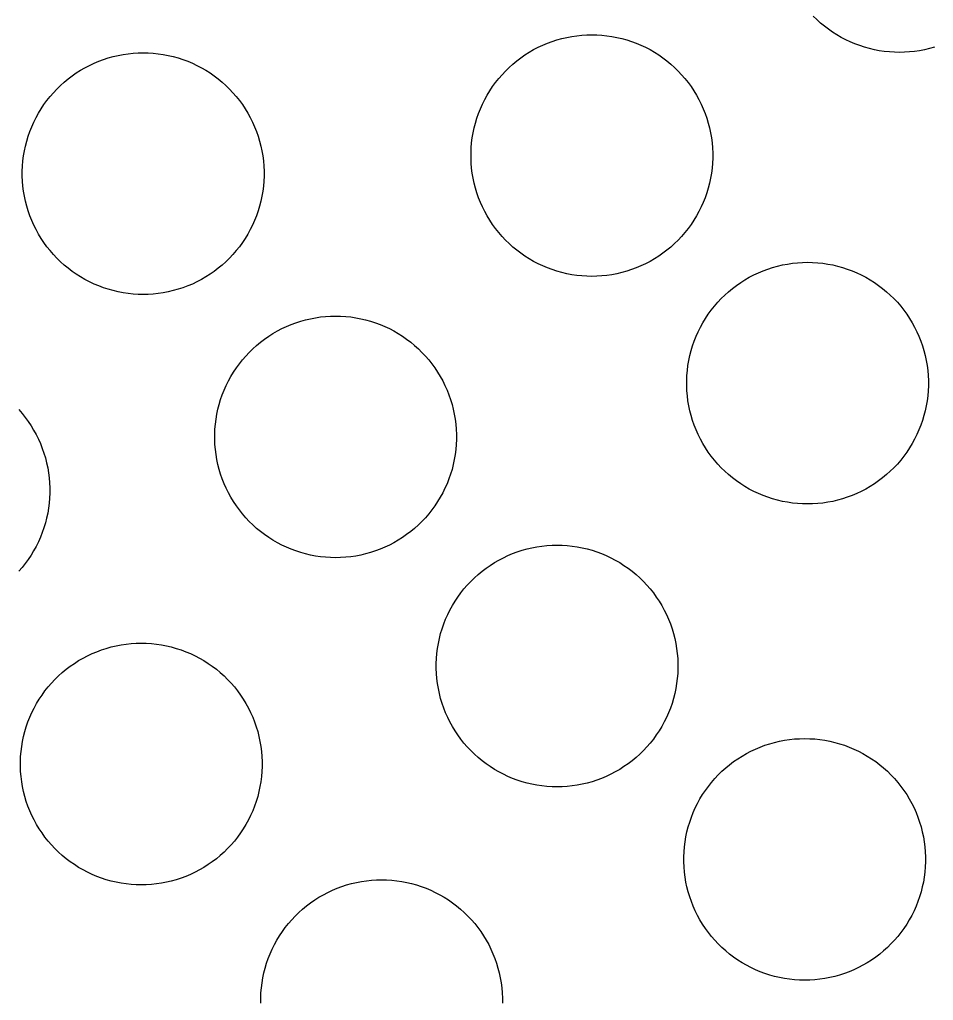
# Model space of a CAD drawing. Header units: metres. Extents: x -102 to 102, y -50 to 50.
# Drawn here: x 27.8 to 39.9, y 7.35 to 20.34 of the extents above; entities that cross this region are included whole.
import ezdxf

# ---------------------------------------------------------------- set-up
doc = ezdxf.new("R2010")
doc.units = ezdxf.units.M

msp = doc.modelspace()

# ---------------------------------------------------------------- linework, layer by layer
for p, q in [((38.3565, 20.3407), (38.3086, 20.3876)), ((38.4063, 20.2958), (38.3565, 20.3407)), ((38.458, 20.2531), (38.4063, 20.2958)), ((35.1788, 20.1282), (35.2454, 20.1352)), ((35.2454, 20.1352), (35.3123, 20.1394)), ((35.3123, 20.1394), (35.3793, 20.1408)), ((35.3793, 20.1408), (35.4463, 20.1394)), ((35.4463, 20.1394), (35.5132, 20.1352)), ((35.5132, 20.1352), (35.5799, 20.1282)), ((38.5113, 20.2126), (38.458, 20.2531)), ((38.5664, 20.1743), (38.5113, 20.2126)), ((38.623, 20.1384), (38.5664, 20.1743)), ((38.681, 20.1049), (38.623, 20.1384)), ((34.6679, 19.974), (34.7285, 20.0025)), ((34.7285, 20.0025), (34.7903, 20.0285)), ((34.7903, 20.0285), (34.8531, 20.0518)), ((34.8531, 20.0518), (34.9169, 20.0726)), ((34.9169, 20.0726), (34.9814, 20.0906)), ((34.9814, 20.0906), (35.0467, 20.1059)), ((35.0467, 20.1059), (35.1125, 20.1184)), ((35.1125, 20.1184), (35.1788, 20.1282)), ((35.5799, 20.1282), (35.6461, 20.1184)), ((35.6461, 20.1184), (35.712, 20.1059)), ((35.712, 20.1059), (35.7772, 20.0906)), ((35.7772, 20.0906), (35.8418, 20.0726)), ((35.8418, 20.0726), (35.9055, 20.0518)), ((35.9055, 20.0518), (35.9683, 20.0285)), ((35.9683, 20.0285), (36.0301, 20.0025)), ((36.0301, 20.0025), (36.0907, 19.974)), ((38.7404, 20.0739), (38.681, 20.1049)), ((38.801, 20.0453), (38.7404, 20.0739)), ((38.8628, 20.0194), (38.801, 20.0453)), ((38.9256, 19.996), (38.8628, 20.0194)), ((29.1072, 19.8665), (29.173, 19.879)), ((29.173, 19.879), (29.2393, 19.8888)), ((29.2393, 19.8888), (29.306, 19.8958)), ((29.306, 19.8958), (29.3729, 19.9)), ((29.3729, 19.9), (29.4399, 19.9014)), ((29.4399, 19.9014), (29.5069, 19.9)), ((29.5069, 19.9), (29.5738, 19.8958)), ((29.5738, 19.8958), (29.6404, 19.8888)), ((29.6404, 19.8888), (29.7067, 19.879)), ((29.7067, 19.879), (29.7725, 19.8665)), ((34.4389, 19.8353), (34.4939, 19.8735)), ((34.4939, 19.8735), (34.5505, 19.9094)), ((34.5505, 19.9094), (34.6085, 19.9429)), ((34.6085, 19.9429), (34.6679, 19.974)), ((36.0907, 19.974), (36.1501, 19.9429)), ((36.1501, 19.9429), (36.2082, 19.9094)), ((36.2082, 19.9094), (36.2648, 19.8735)), ((36.2648, 19.8735), (36.3198, 19.8353)), ((38.9893, 19.9753), (38.9256, 19.996)), ((39.0539, 19.9573), (38.9893, 19.9753)), ((39.1191, 19.942), (39.0539, 19.9573)), ((39.185, 19.9294), (39.1191, 19.942)), ((39.2513, 19.9196), (39.185, 19.9294)), ((39.3179, 19.9126), (39.2513, 19.9196)), ((39.3848, 19.9084), (39.3179, 19.9126)), ((39.4518, 19.907), (39.3848, 19.9084)), ((39.5188, 19.9084), (39.4518, 19.907)), ((39.5857, 19.9126), (39.5188, 19.9084)), ((39.6523, 19.9196), (39.5857, 19.9126)), ((39.7186, 19.9294), (39.6523, 19.9196)), ((39.7845, 19.942), (39.7186, 19.9294)), ((39.8497, 19.9573), (39.7845, 19.942)), ((39.9142, 19.9753), (39.8497, 19.9573)), ((28.7285, 19.7346), (28.7891, 19.7631)), ((28.7891, 19.7631), (28.8509, 19.7891)), ((28.8509, 19.7891), (28.9137, 19.8124)), ((28.9137, 19.8124), (28.9774, 19.8332)), ((28.9774, 19.8332), (29.042, 19.8512)), ((29.042, 19.8512), (29.1072, 19.8665)), ((29.7725, 19.8665), (29.8378, 19.8512)), ((29.8378, 19.8512), (29.9023, 19.8332)), ((29.9023, 19.8332), (29.9661, 19.8124)), ((29.9661, 19.8124), (30.0289, 19.7891)), ((30.0289, 19.7891), (30.0907, 19.7631)), ((30.0907, 19.7631), (30.1513, 19.7346)), ((34.2841, 19.7072), (34.3338, 19.752)), ((34.3338, 19.752), (34.3855, 19.7948)), ((34.3855, 19.7948), (34.4389, 19.8353)), ((36.3198, 19.8353), (36.3732, 19.7948)), ((36.3732, 19.7948), (36.4248, 19.752)), ((36.4248, 19.752), (36.4746, 19.7072)), ((28.4994, 19.5959), (28.5545, 19.6341)), ((28.5545, 19.6341), (28.611, 19.67)), ((28.611, 19.67), (28.6691, 19.7035)), ((28.6691, 19.7035), (28.7285, 19.7346)), ((30.1513, 19.7346), (30.2107, 19.7035)), ((30.2107, 19.7035), (30.2687, 19.67)), ((30.2687, 19.67), (30.3253, 19.6341)), ((30.3253, 19.6341), (30.3803, 19.5959)), ((34.1465, 19.5607), (34.1903, 19.6115)), ((34.1903, 19.6115), (34.2362, 19.6603)), ((34.2362, 19.6603), (34.2841, 19.7072)), ((36.4746, 19.7072), (36.5225, 19.6603)), ((36.5225, 19.6603), (36.5684, 19.6115)), ((36.5684, 19.6115), (36.6122, 19.5607)), ((28.3446, 19.4678), (28.3944, 19.5126)), ((28.3944, 19.5126), (28.446, 19.5554)), ((28.446, 19.5554), (28.4994, 19.5959)), ((30.3803, 19.5959), (30.4337, 19.5554)), ((30.4337, 19.5554), (30.4854, 19.5126)), ((30.4854, 19.5126), (30.5352, 19.4678)), ((34.0655, 19.454), (34.1049, 19.5082)), ((34.1049, 19.5082), (34.1465, 19.5607)), ((36.6122, 19.5607), (36.6538, 19.5082)), ((36.6538, 19.5082), (36.6932, 19.454)), ((28.2071, 19.3213), (28.2509, 19.3721)), ((28.2509, 19.3721), (28.2967, 19.4209)), ((28.2967, 19.4209), (28.3446, 19.4678)), ((30.5352, 19.4678), (30.583, 19.4209)), ((30.583, 19.4209), (30.6289, 19.3721)), ((30.6289, 19.3721), (30.6727, 19.3213)), ((33.9937, 19.3408), (34.0284, 19.3982)), ((34.0284, 19.3982), (34.0655, 19.454)), ((36.6932, 19.454), (36.7303, 19.3982)), ((36.7303, 19.3982), (36.765, 19.3408)), ((28.126, 19.2146), (28.1654, 19.2688)), ((28.1654, 19.2688), (28.2071, 19.3213)), ((30.6727, 19.3213), (30.7143, 19.2688)), ((30.7143, 19.2688), (30.7537, 19.2146)), ((33.9043, 19.1609), (33.9316, 19.2221)), ((33.9316, 19.2221), (33.9614, 19.2821)), ((33.9614, 19.2821), (33.9937, 19.3408)), ((36.765, 19.3408), (36.7973, 19.2821)), ((36.7973, 19.2821), (36.8271, 19.2221)), ((36.8271, 19.2221), (36.8543, 19.1609)), ((28.022, 19.0427), (28.0542, 19.1014)), ((28.0542, 19.1014), (28.089, 19.1588)), ((28.089, 19.1588), (28.126, 19.2146)), ((30.7537, 19.2146), (30.7908, 19.1588)), ((30.7908, 19.1588), (30.8255, 19.1014)), ((30.8255, 19.1014), (30.8578, 19.0427)), ((33.8576, 19.0353), (33.8797, 19.0986)), ((33.8797, 19.0986), (33.9043, 19.1609)), ((36.8543, 19.1609), (36.879, 19.0986)), ((36.879, 19.0986), (36.901, 19.0353)), ((27.9649, 18.9215), (27.9922, 18.9827)), ((27.9922, 18.9827), (28.022, 19.0427)), ((30.8578, 19.0427), (30.8876, 18.9827)), ((30.8876, 18.9827), (30.9149, 18.9215)), ((33.8216, 18.9062), (33.8383, 18.9711)), ((33.8383, 18.9711), (33.8576, 19.0353)), ((36.901, 19.0353), (36.9204, 18.9711)), ((36.9204, 18.9711), (36.9371, 18.9062)), ((27.9182, 18.7959), (27.9402, 18.8592)), ((27.9402, 18.8592), (27.9649, 18.9215)), ((30.9149, 18.9215), (30.9395, 18.8592)), ((30.9395, 18.8592), (30.9616, 18.7959)), ((33.7965, 18.7746), (33.8077, 18.8407)), ((33.8077, 18.8407), (33.8216, 18.9062)), ((36.9371, 18.9062), (36.951, 18.8407)), ((36.951, 18.8407), (36.9622, 18.7746)), ((27.8822, 18.6668), (27.8988, 18.7317)), ((27.8988, 18.7317), (27.9182, 18.7959)), ((30.9616, 18.7959), (30.9809, 18.7317)), ((30.9809, 18.7317), (30.9976, 18.6668)), ((33.7825, 18.6413), (33.7881, 18.7081)), ((33.7881, 18.7081), (33.7965, 18.7746)), ((36.9622, 18.7746), (36.9706, 18.7081)), ((36.9706, 18.7081), (36.9762, 18.6413)), ((27.857, 18.5352), (27.8682, 18.6013)), ((27.8682, 18.6013), (27.8822, 18.6668)), ((30.9976, 18.6668), (31.0115, 18.6013)), ((31.0115, 18.6013), (31.0227, 18.5352)), ((33.7797, 18.5743), (33.7825, 18.6413)), ((33.7797, 18.5073), (33.7797, 18.5743)), ((36.9762, 18.6413), (36.979, 18.5743)), ((36.979, 18.5743), (36.979, 18.5073)), ((27.843, 18.4019), (27.8486, 18.4687)), ((27.8486, 18.4687), (27.857, 18.5352)), ((31.0227, 18.5352), (31.0311, 18.4687)), ((31.0311, 18.4687), (31.0367, 18.4019)), ((33.7825, 18.4404), (33.7797, 18.5073)), ((36.979, 18.5073), (36.9762, 18.4404)), ((27.8402, 18.3349), (27.843, 18.4019)), ((27.8402, 18.2679), (27.8402, 18.3349)), ((31.0367, 18.4019), (31.0395, 18.3349)), ((31.0395, 18.3349), (31.0395, 18.2679)), ((33.7881, 18.3736), (33.7825, 18.4404)), ((33.7965, 18.3071), (33.7881, 18.3736)), ((36.9706, 18.3736), (36.9622, 18.3071)), ((36.9762, 18.4404), (36.9706, 18.3736)), ((27.843, 18.201), (27.8402, 18.2679)), ((27.8486, 18.1342), (27.843, 18.201)), ((31.0367, 18.201), (31.0311, 18.1342)), ((31.0395, 18.2679), (31.0367, 18.201)), ((33.8077, 18.241), (33.7965, 18.3071)), ((33.8216, 18.1755), (33.8077, 18.241)), ((36.951, 18.241), (36.9371, 18.1755)), ((36.9622, 18.3071), (36.951, 18.241)), ((27.857, 18.0677), (27.8486, 18.1342)), ((27.8682, 18.0016), (27.857, 18.0677)), ((31.0227, 18.0677), (31.0115, 18.0016)), ((31.0311, 18.1342), (31.0227, 18.0677)), ((33.8383, 18.1106), (33.8216, 18.1755)), ((33.8576, 18.0464), (33.8383, 18.1106)), ((36.9204, 18.1106), (36.901, 18.0464)), ((36.9371, 18.1755), (36.9204, 18.1106)), ((27.8822, 17.9361), (27.8682, 18.0016)), ((27.8988, 17.8712), (27.8822, 17.9361)), ((30.9976, 17.9361), (30.9809, 17.8712)), ((31.0115, 18.0016), (30.9976, 17.9361)), ((33.8797, 17.9831), (33.8576, 18.0464)), ((33.9043, 17.9208), (33.8797, 17.9831)), ((36.879, 17.9831), (36.8543, 17.9208)), ((36.901, 18.0464), (36.879, 17.9831)), ((27.9182, 17.807), (27.8988, 17.8712)), ((27.9402, 17.7437), (27.9182, 17.807)), ((30.9616, 17.807), (30.9395, 17.7437)), ((30.9809, 17.8712), (30.9616, 17.807)), ((33.9316, 17.8596), (33.9043, 17.9208)), ((33.9614, 17.7996), (33.9316, 17.8596)), ((33.9937, 17.7408), (33.9614, 17.7996)), ((36.7973, 17.7996), (36.765, 17.7408)), ((36.8271, 17.8596), (36.7973, 17.7996)), ((36.8543, 17.9208), (36.8271, 17.8596)), ((27.9649, 17.6814), (27.9402, 17.7437)), ((27.9922, 17.6202), (27.9649, 17.6814)), ((30.9149, 17.6814), (30.8876, 17.6202)), ((30.9395, 17.7437), (30.9149, 17.6814)), ((34.0284, 17.6835), (33.9937, 17.7408)), ((34.0655, 17.6277), (34.0284, 17.6835)), ((36.7303, 17.6835), (36.6932, 17.6277)), ((36.765, 17.7408), (36.7303, 17.6835)), ((28.022, 17.5602), (27.9922, 17.6202)), ((28.0542, 17.5014), (28.022, 17.5602)), ((30.8578, 17.5602), (30.8255, 17.5014)), ((30.8876, 17.6202), (30.8578, 17.5602)), ((34.1049, 17.5735), (34.0655, 17.6277)), ((34.1465, 17.521), (34.1049, 17.5735)), ((36.6538, 17.5735), (36.6122, 17.521)), ((36.6932, 17.6277), (36.6538, 17.5735)), ((28.089, 17.4441), (28.0542, 17.5014)), ((28.126, 17.3883), (28.089, 17.4441)), ((30.7908, 17.4441), (30.7537, 17.3883)), ((30.8255, 17.5014), (30.7908, 17.4441)), ((34.1903, 17.4702), (34.1465, 17.521)), ((34.2362, 17.4214), (34.1903, 17.4702)), ((34.2841, 17.3745), (34.2362, 17.4214)), ((36.5225, 17.4214), (36.4746, 17.3745)), ((36.5684, 17.4702), (36.5225, 17.4214)), ((36.6122, 17.521), (36.5684, 17.4702)), ((28.1654, 17.3341), (28.126, 17.3883)), ((28.2071, 17.2816), (28.1654, 17.3341)), ((28.2509, 17.2308), (28.2071, 17.2816)), ((30.6727, 17.2816), (30.6289, 17.2308)), ((30.7143, 17.3341), (30.6727, 17.2816)), ((30.7537, 17.3883), (30.7143, 17.3341)), ((34.3338, 17.3297), (34.2841, 17.3745)), ((34.3855, 17.2869), (34.3338, 17.3297)), ((34.4389, 17.2464), (34.3855, 17.2869)), ((36.3732, 17.2869), (36.3198, 17.2464)), ((36.4248, 17.3297), (36.3732, 17.2869)), ((36.4746, 17.3745), (36.4248, 17.3297)), ((28.2967, 17.182), (28.2509, 17.2308)), ((28.3446, 17.1351), (28.2967, 17.182)), ((30.583, 17.182), (30.5352, 17.1351)), ((30.6289, 17.2308), (30.583, 17.182)), ((34.4939, 17.2082), (34.4389, 17.2464)), ((34.5505, 17.1723), (34.4939, 17.2082)), ((34.6085, 17.1387), (34.5505, 17.1723)), ((36.2082, 17.1723), (36.1501, 17.1387)), ((36.2648, 17.2082), (36.2082, 17.1723)), ((36.3198, 17.2464), (36.2648, 17.2082)), ((28.3944, 17.0903), (28.3446, 17.1351)), ((28.446, 17.0475), (28.3944, 17.0903)), ((28.4994, 17.007), (28.446, 17.0475)), ((30.4337, 17.0475), (30.3803, 17.007)), ((30.4854, 17.0903), (30.4337, 17.0475)), ((30.5352, 17.1351), (30.4854, 17.0903)), ((34.6679, 17.1077), (34.6085, 17.1387)), ((34.7285, 17.0792), (34.6679, 17.1077)), ((34.7903, 17.0532), (34.7285, 17.0792)), ((34.8531, 17.0298), (34.7903, 17.0532)), ((34.9169, 17.0091), (34.8531, 17.0298)), ((35.9055, 17.0298), (35.8418, 17.0091)), ((35.9683, 17.0532), (35.9055, 17.0298)), ((36.0301, 17.0792), (35.9683, 17.0532)), ((36.0907, 17.1077), (36.0301, 17.0792)), ((36.1501, 17.1387), (36.0907, 17.1077)), ((37.5842, 16.9886), (37.646, 17.0146)), ((37.646, 17.0146), (37.7088, 17.038)), ((37.7088, 17.038), (37.7726, 17.0587)), ((37.7726, 17.0587), (37.8371, 17.0767)), ((37.8371, 17.0767), (37.9023, 17.092)), ((37.9023, 17.092), (37.9682, 17.1046)), ((37.9682, 17.1046), (38.0345, 17.1143)), ((38.0345, 17.1143), (38.1011, 17.1214)), ((38.1011, 17.1214), (38.168, 17.1256)), ((38.168, 17.1256), (38.235, 17.127)), ((38.235, 17.127), (38.302, 17.1256)), ((38.302, 17.1256), (38.3689, 17.1214)), ((38.3689, 17.1214), (38.4355, 17.1143)), ((38.4355, 17.1143), (38.5018, 17.1046)), ((38.5018, 17.1046), (38.5677, 17.092)), ((38.5677, 17.092), (38.6329, 17.0767)), ((38.6329, 17.0767), (38.6974, 17.0587)), ((38.6974, 17.0587), (38.7612, 17.038)), ((38.7612, 17.038), (38.824, 17.0146)), ((38.824, 17.0146), (38.8858, 16.9886)), ((28.5545, 16.9688), (28.4994, 17.007)), ((28.611, 16.9329), (28.5545, 16.9688)), ((28.6691, 16.8994), (28.611, 16.9329)), ((28.7285, 16.8683), (28.6691, 16.8994)), ((30.2107, 16.8994), (30.1513, 16.8683)), ((30.2687, 16.9329), (30.2107, 16.8994)), ((30.3253, 16.9688), (30.2687, 16.9329)), ((30.3803, 17.007), (30.3253, 16.9688)), ((34.9814, 16.9911), (34.9169, 17.0091)), ((35.0467, 16.9758), (34.9814, 16.9911)), ((35.1125, 16.9632), (35.0467, 16.9758)), ((35.1788, 16.9535), (35.1125, 16.9632)), ((35.2454, 16.9464), (35.1788, 16.9535)), ((35.3123, 16.9422), (35.2454, 16.9464)), ((35.3793, 16.9408), (35.3123, 16.9422)), ((35.4463, 16.9422), (35.3793, 16.9408)), ((35.5132, 16.9464), (35.4463, 16.9422)), ((35.5799, 16.9535), (35.5132, 16.9464)), ((35.6461, 16.9632), (35.5799, 16.9535)), ((35.712, 16.9758), (35.6461, 16.9632)), ((35.7772, 16.9911), (35.712, 16.9758)), ((35.8418, 17.0091), (35.7772, 16.9911)), ((37.3496, 16.8596), (37.4062, 16.8956)), ((37.4062, 16.8956), (37.4642, 16.9291)), ((37.4642, 16.9291), (37.5236, 16.9601)), ((37.5236, 16.9601), (37.5842, 16.9886)), ((38.8858, 16.9886), (38.9464, 16.9601)), ((38.9464, 16.9601), (39.0058, 16.9291)), ((39.0058, 16.9291), (39.0638, 16.8956)), ((39.0638, 16.8956), (39.1204, 16.8596)), ((28.7891, 16.8398), (28.7285, 16.8683)), ((28.8509, 16.8138), (28.7891, 16.8398)), ((28.9137, 16.7904), (28.8509, 16.8138)), ((28.9774, 16.7697), (28.9137, 16.7904)), ((29.042, 16.7517), (28.9774, 16.7697)), ((29.9023, 16.7697), (29.8378, 16.7517)), ((29.9661, 16.7904), (29.9023, 16.7697)), ((30.0289, 16.8138), (29.9661, 16.7904)), ((30.0907, 16.8398), (30.0289, 16.8138)), ((30.1513, 16.8683), (30.0907, 16.8398)), ((37.1895, 16.7382), (37.2412, 16.7809)), ((37.2412, 16.7809), (37.2945, 16.8214)), ((37.2945, 16.8214), (37.3496, 16.8596)), ((39.1204, 16.8596), (39.1755, 16.8214)), ((39.1755, 16.8214), (39.2288, 16.7809)), ((39.2288, 16.7809), (39.2805, 16.7382)), ((29.1072, 16.7364), (29.042, 16.7517)), ((29.173, 16.7238), (29.1072, 16.7364)), ((29.2393, 16.7141), (29.173, 16.7238)), ((29.306, 16.7071), (29.2393, 16.7141)), ((29.3729, 16.7029), (29.306, 16.7071)), ((29.4399, 16.7014), (29.3729, 16.7029)), ((29.5069, 16.7029), (29.4399, 16.7014)), ((29.5738, 16.7071), (29.5069, 16.7029)), ((29.6404, 16.7141), (29.5738, 16.7071)), ((29.7067, 16.7238), (29.6404, 16.7141)), ((29.7725, 16.7364), (29.7067, 16.7238)), ((29.8378, 16.7517), (29.7725, 16.7364)), ((37.046, 16.5976), (37.0918, 16.6464)), ((37.0918, 16.6464), (37.1397, 16.6933)), ((37.1397, 16.6933), (37.1895, 16.7382)), ((39.2805, 16.7382), (39.3303, 16.6933)), ((39.3303, 16.6933), (39.3782, 16.6464)), ((39.3782, 16.6464), (39.424, 16.5976)), ((36.9212, 16.4401), (36.9606, 16.4943)), ((36.9606, 16.4943), (37.0022, 16.5468)), ((37.0022, 16.5468), (37.046, 16.5976)), ((39.424, 16.5976), (39.4678, 16.5468)), ((39.4678, 16.5468), (39.5094, 16.4943)), ((39.5094, 16.4943), (39.5488, 16.4401)), ((31.5249, 16.3473), (31.5894, 16.3653)), ((31.5894, 16.3653), (31.6546, 16.3806)), ((31.6546, 16.3806), (31.7205, 16.3932)), ((31.7205, 16.3932), (31.7868, 16.403)), ((31.7868, 16.403), (31.8534, 16.41)), ((31.8534, 16.41), (31.9203, 16.4142)), ((31.9203, 16.4142), (31.9873, 16.4156)), ((31.9873, 16.4156), (32.0543, 16.4142)), ((32.0543, 16.4142), (32.1212, 16.41)), ((32.1212, 16.41), (32.1878, 16.403)), ((32.1878, 16.403), (32.2541, 16.3932)), ((32.2541, 16.3932), (32.32, 16.3806)), ((32.32, 16.3806), (32.3852, 16.3653)), ((32.3852, 16.3653), (32.4498, 16.3473)), ((36.8494, 16.327), (36.8841, 16.3843)), ((36.8841, 16.3843), (36.9212, 16.4401)), ((39.5488, 16.4401), (39.5859, 16.3843)), ((39.5859, 16.3843), (39.6206, 16.327)), ((31.2165, 16.2177), (31.2759, 16.2487)), ((31.2759, 16.2487), (31.3365, 16.2773)), ((31.3365, 16.2773), (31.3983, 16.3032)), ((31.3983, 16.3032), (31.4611, 16.3266)), ((31.4611, 16.3266), (31.5249, 16.3473)), ((32.4498, 16.3473), (32.5135, 16.3266)), ((32.5135, 16.3266), (32.5763, 16.3032)), ((32.5763, 16.3032), (32.6381, 16.2773)), ((32.6381, 16.2773), (32.6987, 16.2487)), ((32.6987, 16.2487), (32.7581, 16.2177)), ((36.7873, 16.2082), (36.8171, 16.2682)), ((36.8171, 16.2682), (36.8494, 16.327)), ((39.6206, 16.327), (39.6529, 16.2682)), ((39.6529, 16.2682), (39.6827, 16.2082)), ((30.9935, 16.0695), (31.0468, 16.11)), ((31.0468, 16.11), (31.1019, 16.1483)), ((31.1019, 16.1483), (31.1585, 16.1842)), ((31.1585, 16.1842), (31.2165, 16.2177)), ((32.7581, 16.2177), (32.8161, 16.1842)), ((32.8161, 16.1842), (32.8727, 16.1483)), ((32.8727, 16.1483), (32.9278, 16.11)), ((32.9278, 16.11), (32.9811, 16.0695)), ((36.7354, 16.0847), (36.76, 16.147)), ((36.76, 16.147), (36.7873, 16.2082)), ((39.6827, 16.2082), (39.71, 16.147)), ((39.71, 16.147), (39.7346, 16.0847)), ((30.8441, 15.935), (30.892, 15.9819)), ((30.892, 15.9819), (30.9418, 16.0268)), ((30.9418, 16.0268), (30.9935, 16.0695)), ((32.9811, 16.0695), (33.0328, 16.0268)), ((33.0328, 16.0268), (33.0826, 15.9819)), ((33.0826, 15.9819), (33.1305, 15.935)), ((36.6939, 15.9572), (36.7133, 16.0214)), ((36.7133, 16.0214), (36.7354, 16.0847)), ((39.7346, 16.0847), (39.7567, 16.0214)), ((39.7567, 16.0214), (39.7761, 15.9572)), ((30.7545, 15.8355), (30.7983, 15.8862)), ((30.7983, 15.8862), (30.8441, 15.935)), ((33.1305, 15.935), (33.1763, 15.8862)), ((33.1763, 15.8862), (33.2201, 15.8355)), ((36.6633, 15.8268), (36.6773, 15.8923)), ((36.6773, 15.8923), (36.6939, 15.9572)), ((39.7761, 15.9572), (39.7927, 15.8923)), ((39.7927, 15.8923), (39.8067, 15.8268)), ((30.6364, 15.6729), (30.6735, 15.7287)), ((30.6735, 15.7287), (30.7129, 15.7829)), ((30.7129, 15.7829), (30.7545, 15.8355)), ((33.2201, 15.8355), (33.2617, 15.7829)), ((33.2617, 15.7829), (33.3011, 15.7287)), ((33.3011, 15.7287), (33.3382, 15.6729)), ((36.6438, 15.6942), (36.6522, 15.7607)), ((36.6522, 15.7607), (36.6633, 15.8268)), ((39.8067, 15.8268), (39.8178, 15.7607)), ((39.8178, 15.7607), (39.8262, 15.6942)), ((30.5694, 15.5569), (30.6017, 15.6156)), ((30.6017, 15.6156), (30.6364, 15.6729)), ((33.3382, 15.6729), (33.373, 15.6156)), ((33.373, 15.6156), (33.4052, 15.5569)), ((36.6353, 15.5605), (36.6382, 15.6274)), ((36.6382, 15.6274), (36.6438, 15.6942)), ((39.8262, 15.6942), (39.8318, 15.6274)), ((39.8318, 15.6274), (39.8347, 15.5605)), ((30.5123, 15.4356), (30.5396, 15.4968)), ((30.5396, 15.4968), (30.5694, 15.5569)), ((33.4052, 15.5569), (33.435, 15.4968)), ((33.435, 15.4968), (33.4623, 15.4356)), ((36.6353, 15.4935), (36.6353, 15.5605)), ((36.6382, 15.4265), (36.6353, 15.4935)), ((39.8347, 15.4935), (39.8318, 15.4265)), ((39.8347, 15.5605), (39.8347, 15.4935)), ((30.4656, 15.31), (30.4877, 15.3733)), ((30.4877, 15.3733), (30.5123, 15.4356)), ((33.4623, 15.4356), (33.487, 15.3733)), ((33.487, 15.3733), (33.509, 15.31)), ((36.6438, 15.3597), (36.6382, 15.4265)), ((36.6522, 15.2932), (36.6438, 15.3597)), ((39.8262, 15.3597), (39.8178, 15.2932)), ((39.8318, 15.4265), (39.8262, 15.3597)), ((30.4296, 15.181), (30.4462, 15.2459)), ((30.4462, 15.2459), (30.4656, 15.31)), ((33.509, 15.31), (33.5284, 15.2459)), ((33.5284, 15.2459), (33.545, 15.181)), ((36.6633, 15.2272), (36.6522, 15.2932)), ((36.6773, 15.1616), (36.6633, 15.2272)), ((39.8067, 15.2272), (39.7927, 15.1616)), ((39.8178, 15.2932), (39.8067, 15.2272)), ((27.7936, 15.1765), (27.8374, 15.1258)), ((27.8374, 15.1258), (27.8791, 15.0732)), ((27.8791, 15.0732), (27.9184, 15.019)), ((30.4045, 15.0493), (30.4156, 15.1154)), ((30.4156, 15.1154), (30.4296, 15.181)), ((33.545, 15.181), (33.559, 15.1154)), ((33.559, 15.1154), (33.5701, 15.0493)), ((36.6939, 15.0967), (36.6773, 15.1616)), ((36.7133, 15.0325), (36.6939, 15.0967)), ((39.7761, 15.0967), (39.7567, 15.0325)), ((39.7927, 15.1616), (39.7761, 15.0967)), ((27.9184, 15.019), (27.9555, 14.9632)), ((27.9555, 14.9632), (27.9902, 14.9059)), ((30.3905, 14.916), (30.3961, 14.9828)), ((30.3961, 14.9828), (30.4045, 15.0493)), ((33.5701, 15.0493), (33.5785, 14.9828)), ((33.5785, 14.9828), (33.5842, 14.916)), ((36.7354, 14.9693), (36.7133, 15.0325)), ((36.76, 14.907), (36.7354, 14.9693)), ((39.7346, 14.9693), (39.71, 14.907)), ((39.7567, 15.0325), (39.7346, 14.9693)), ((27.9902, 14.9059), (28.0225, 14.8472)), ((28.0225, 14.8472), (28.0523, 14.7871)), ((30.3877, 14.8491), (30.3905, 14.916)), ((30.3877, 14.7821), (30.3877, 14.8491)), ((33.5842, 14.916), (33.587, 14.8491)), ((33.587, 14.8491), (33.587, 14.7821)), ((36.7873, 14.8457), (36.76, 14.907)), ((36.8171, 14.7857), (36.7873, 14.8457)), ((39.6827, 14.8457), (39.6529, 14.7857)), ((39.71, 14.907), (39.6827, 14.8457)), ((28.0523, 14.7871), (28.0796, 14.7259)), ((28.0796, 14.7259), (28.1043, 14.6636)), ((30.3905, 14.7151), (30.3877, 14.7821)), ((30.3961, 14.6483), (30.3905, 14.7151)), ((33.5842, 14.7151), (33.5785, 14.6483)), ((33.587, 14.7821), (33.5842, 14.7151)), ((36.8494, 14.727), (36.8171, 14.7857)), ((36.8841, 14.6696), (36.8494, 14.727)), ((39.6206, 14.727), (39.5859, 14.6696)), ((39.6529, 14.7857), (39.6206, 14.727)), ((28.1043, 14.6636), (28.1263, 14.6003)), ((28.1263, 14.6003), (28.1457, 14.5361)), ((30.4045, 14.5818), (30.3961, 14.6483)), ((30.4156, 14.5158), (30.4045, 14.5818)), ((33.5701, 14.5818), (33.559, 14.5158)), ((33.5785, 14.6483), (33.5701, 14.5818)), ((36.9212, 14.6138), (36.8841, 14.6696)), ((36.9606, 14.5596), (36.9212, 14.6138)), ((37.0022, 14.5071), (36.9606, 14.5596)), ((39.5094, 14.5596), (39.4678, 14.5071)), ((39.5488, 14.6138), (39.5094, 14.5596)), ((39.5859, 14.6696), (39.5488, 14.6138)), ((28.1457, 14.5361), (28.1623, 14.4712)), ((28.1623, 14.4712), (28.1763, 14.4057)), ((30.4296, 14.4502), (30.4156, 14.5158)), ((30.4462, 14.3853), (30.4296, 14.4502)), ((33.545, 14.4502), (33.5284, 14.3853)), ((33.559, 14.5158), (33.545, 14.4502)), ((37.046, 14.4564), (37.0022, 14.5071)), ((37.0918, 14.4075), (37.046, 14.4564)), ((39.424, 14.4564), (39.3782, 14.4075)), ((39.4678, 14.5071), (39.424, 14.4564)), ((28.1763, 14.4057), (28.1874, 14.3396)), ((28.1874, 14.3396), (28.1958, 14.2731)), ((30.4656, 14.3212), (30.4462, 14.3853)), ((30.4877, 14.2579), (30.4656, 14.3212)), ((33.509, 14.3212), (33.487, 14.2579)), ((33.5284, 14.3853), (33.509, 14.3212)), ((37.1397, 14.3606), (37.0918, 14.4075)), ((37.1895, 14.3158), (37.1397, 14.3606)), ((37.2412, 14.2731), (37.1895, 14.3158)), ((39.2805, 14.3158), (39.2288, 14.2731)), ((39.3303, 14.3606), (39.2805, 14.3158)), ((39.3782, 14.4075), (39.3303, 14.3606)), ((28.1958, 14.2731), (28.2014, 14.2063)), ((28.2014, 14.2063), (28.2043, 14.1394)), ((30.5123, 14.1956), (30.4877, 14.2579)), ((30.5396, 14.1343), (30.5123, 14.1956)), ((33.4623, 14.1956), (33.435, 14.1343)), ((33.487, 14.2579), (33.4623, 14.1956)), ((37.2945, 14.2325), (37.2412, 14.2731)), ((37.3496, 14.1943), (37.2945, 14.2325)), ((37.4062, 14.1584), (37.3496, 14.1943)), ((37.4642, 14.1249), (37.4062, 14.1584)), ((39.0638, 14.1584), (39.0058, 14.1249)), ((39.1204, 14.1943), (39.0638, 14.1584)), ((39.1755, 14.2325), (39.1204, 14.1943)), ((39.2288, 14.2731), (39.1755, 14.2325)), ((28.2043, 14.0724), (28.2014, 14.0054)), ((28.2043, 14.1394), (28.2043, 14.0724)), ((30.5694, 14.0743), (30.5396, 14.1343)), ((30.6017, 14.0156), (30.5694, 14.0743)), ((33.4052, 14.0743), (33.373, 14.0156)), ((33.435, 14.1343), (33.4052, 14.0743)), ((37.5236, 14.0938), (37.4642, 14.1249)), ((37.5842, 14.0653), (37.5236, 14.0938)), ((37.646, 14.0393), (37.5842, 14.0653)), ((37.7088, 14.016), (37.646, 14.0393)), ((38.824, 14.0393), (38.7612, 14.016)), ((38.8858, 14.0653), (38.824, 14.0393)), ((38.9464, 14.0938), (38.8858, 14.0653)), ((39.0058, 14.1249), (38.9464, 14.0938)), ((28.1958, 13.9386), (28.1874, 13.8721)), ((28.2014, 14.0054), (28.1958, 13.9386)), ((30.6364, 13.9583), (30.6017, 14.0156)), ((30.6735, 13.9025), (30.6364, 13.9583)), ((30.7129, 13.8482), (30.6735, 13.9025)), ((33.3011, 13.9025), (33.2617, 13.8482)), ((33.3382, 13.9583), (33.3011, 13.9025)), ((33.373, 14.0156), (33.3382, 13.9583)), ((37.7726, 13.9953), (37.7088, 14.016)), ((37.8371, 13.9772), (37.7726, 13.9953)), ((37.9023, 13.9619), (37.8371, 13.9772)), ((37.9682, 13.9494), (37.9023, 13.9619)), ((38.0345, 13.9396), (37.9682, 13.9494)), ((38.1011, 13.9326), (38.0345, 13.9396)), ((38.168, 13.9284), (38.1011, 13.9326)), ((38.235, 13.927), (38.168, 13.9284)), ((38.302, 13.9284), (38.235, 13.927)), ((38.3689, 13.9326), (38.302, 13.9284)), ((38.4355, 13.9396), (38.3689, 13.9326)), ((38.5018, 13.9494), (38.4355, 13.9396)), ((38.5677, 13.9619), (38.5018, 13.9494)), ((38.6329, 13.9772), (38.5677, 13.9619)), ((38.6974, 13.9953), (38.6329, 13.9772)), ((38.7612, 14.016), (38.6974, 13.9953)), ((28.1763, 13.8061), (28.1623, 13.7405)), ((28.1874, 13.8721), (28.1763, 13.8061)), ((30.7545, 13.7957), (30.7129, 13.8482)), ((30.7983, 13.745), (30.7545, 13.7957)), ((33.2201, 13.7957), (33.1763, 13.745)), ((33.2617, 13.8482), (33.2201, 13.7957)), ((28.1457, 13.6756), (28.1263, 13.6115)), ((28.1623, 13.7405), (28.1457, 13.6756)), ((30.8441, 13.6961), (30.7983, 13.745)), ((30.892, 13.6492), (30.8441, 13.6961)), ((30.9418, 13.6044), (30.892, 13.6492)), ((33.0826, 13.6492), (33.0328, 13.6044)), ((33.1305, 13.6961), (33.0826, 13.6492)), ((33.1763, 13.745), (33.1305, 13.6961)), ((28.1043, 13.5482), (28.0796, 13.4859)), ((28.1263, 13.6115), (28.1043, 13.5482)), ((30.9935, 13.5617), (30.9418, 13.6044)), ((31.0468, 13.5212), (30.9935, 13.5617)), ((31.1019, 13.4829), (31.0468, 13.5212)), ((32.9278, 13.5212), (32.8727, 13.4829)), ((32.9811, 13.5617), (32.9278, 13.5212)), ((33.0328, 13.6044), (32.9811, 13.5617)), ((28.0523, 13.4246), (28.0225, 13.3646)), ((28.0796, 13.4859), (28.0523, 13.4246)), ((31.1585, 13.447), (31.1019, 13.4829)), ((31.2165, 13.4135), (31.1585, 13.447)), ((31.2759, 13.3824), (31.2165, 13.4135)), ((31.3365, 13.3539), (31.2759, 13.3824)), ((32.6987, 13.3824), (32.6381, 13.3539)), ((32.7581, 13.4135), (32.6987, 13.3824)), ((32.8161, 13.447), (32.7581, 13.4135)), ((32.8727, 13.4829), (32.8161, 13.447)), ((34.7852, 13.376), (34.8521, 13.3802)), ((34.8521, 13.3802), (34.9191, 13.3816)), ((34.9191, 13.3816), (34.9861, 13.3802)), ((34.9861, 13.3802), (35.053, 13.376)), ((27.9555, 13.2486), (27.9184, 13.1927)), ((27.9902, 13.3059), (27.9555, 13.2486)), ((28.0225, 13.3646), (27.9902, 13.3059)), ((31.3983, 13.3279), (31.3365, 13.3539)), ((31.4611, 13.3046), (31.3983, 13.3279)), ((31.5249, 13.2839), (31.4611, 13.3046)), ((31.5894, 13.2659), (31.5249, 13.2839)), ((31.6546, 13.2505), (31.5894, 13.2659)), ((31.7205, 13.238), (31.6546, 13.2505)), ((32.32, 13.2505), (32.2541, 13.238)), ((32.3852, 13.2659), (32.32, 13.2505)), ((32.4498, 13.2839), (32.3852, 13.2659)), ((32.5135, 13.3046), (32.4498, 13.2839)), ((32.5763, 13.3279), (32.5135, 13.3046)), ((32.6381, 13.3539), (32.5763, 13.3279)), ((34.2684, 13.2433), (34.3301, 13.2692)), ((34.3301, 13.2692), (34.3929, 13.2926)), ((34.3929, 13.2926), (34.4567, 13.3133)), ((34.4567, 13.3133), (34.5212, 13.3313)), ((34.5212, 13.3313), (34.5865, 13.3466)), ((34.5865, 13.3466), (34.6523, 13.3592)), ((34.6523, 13.3592), (34.7186, 13.369)), ((34.7186, 13.369), (34.7852, 13.376)), ((35.053, 13.376), (35.1197, 13.369)), ((35.1197, 13.369), (35.186, 13.3592)), ((35.186, 13.3592), (35.2518, 13.3466)), ((35.2518, 13.3466), (35.317, 13.3313)), ((35.317, 13.3313), (35.3816, 13.3133)), ((35.3816, 13.3133), (35.4453, 13.2926)), ((35.4453, 13.2926), (35.5081, 13.2692)), ((35.5081, 13.2692), (35.5699, 13.2433)), ((27.8791, 13.1385), (27.8374, 13.086)), ((27.9184, 13.1927), (27.8791, 13.1385)), ((31.7868, 13.2282), (31.7205, 13.238)), ((31.8534, 13.2212), (31.7868, 13.2282)), ((31.9203, 13.217), (31.8534, 13.2212)), ((31.9873, 13.2156), (31.9203, 13.217)), ((32.0543, 13.217), (31.9873, 13.2156)), ((32.1212, 13.2212), (32.0543, 13.217)), ((32.1878, 13.2282), (32.1212, 13.2212)), ((32.2541, 13.238), (32.1878, 13.2282)), ((34.0337, 13.1143), (34.0903, 13.1502)), ((34.0903, 13.1502), (34.1483, 13.1837)), ((34.1483, 13.1837), (34.2077, 13.2147)), ((34.2077, 13.2147), (34.2684, 13.2433)), ((35.5699, 13.2433), (35.6306, 13.2147)), ((35.6306, 13.2147), (35.6899, 13.1837)), ((35.6899, 13.1837), (35.748, 13.1502)), ((35.748, 13.1502), (35.8046, 13.1143)), ((27.8374, 13.086), (27.7936, 13.0353)), ((33.8239, 12.948), (33.8737, 12.9928)), ((33.8737, 12.9928), (33.9253, 13.0355)), ((33.9253, 13.0355), (33.9787, 13.076)), ((33.9787, 13.076), (34.0337, 13.1143)), ((35.8046, 13.1143), (35.8596, 13.076)), ((35.8596, 13.076), (35.913, 13.0355)), ((35.913, 13.0355), (35.9646, 12.9928)), ((35.9646, 12.9928), (36.0144, 12.948)), ((33.7301, 12.8522), (33.776, 12.9011)), ((33.776, 12.9011), (33.8239, 12.948)), ((36.0144, 12.948), (36.0623, 12.9011)), ((36.0623, 12.9011), (36.1082, 12.8522)), ((33.6053, 12.6947), (33.6447, 12.749)), ((33.6447, 12.749), (33.6863, 12.8015)), ((33.6863, 12.8015), (33.7301, 12.8522)), ((36.1082, 12.8522), (36.152, 12.8015)), ((36.152, 12.8015), (36.1936, 12.749)), ((36.1936, 12.749), (36.233, 12.6947)), ((33.5335, 12.5816), (33.5682, 12.6389)), ((33.5682, 12.6389), (33.6053, 12.6947)), ((36.233, 12.6947), (36.2701, 12.6389)), ((36.2701, 12.6389), (36.3048, 12.5816)), ((33.4714, 12.4628), (33.5012, 12.5229)), ((33.5012, 12.5229), (33.5335, 12.5816)), ((36.3048, 12.5816), (36.3371, 12.5229)), ((36.3371, 12.5229), (36.3669, 12.4628)), ((33.3974, 12.276), (33.4195, 12.3393)), ((33.4195, 12.3393), (33.4442, 12.4016)), ((33.4442, 12.4016), (33.4714, 12.4628)), ((36.3669, 12.4628), (36.3941, 12.4016)), ((36.3941, 12.4016), (36.4188, 12.3393)), ((36.4188, 12.3393), (36.4408, 12.276)), ((33.3614, 12.147), (33.3781, 12.2119)), ((33.3781, 12.2119), (33.3974, 12.276)), ((36.4408, 12.276), (36.4602, 12.2119)), ((36.4602, 12.2119), (36.4769, 12.147)), ((29.2141, 12.0712), (29.2807, 12.0782)), ((29.2807, 12.0782), (29.3476, 12.0824)), ((29.3476, 12.0824), (29.4146, 12.0838)), ((29.4146, 12.0838), (29.4816, 12.0824)), ((29.4816, 12.0824), (29.5485, 12.0782)), ((29.5485, 12.0782), (29.6151, 12.0712)), ((33.3363, 12.0153), (33.3475, 12.0814)), ((33.3475, 12.0814), (33.3614, 12.147)), ((36.4769, 12.147), (36.4908, 12.0814)), ((36.4908, 12.0814), (36.502, 12.0153)), ((28.7638, 11.9454), (28.8256, 11.9714)), ((28.8256, 11.9714), (28.8884, 11.9948)), ((28.8884, 11.9948), (28.9522, 12.0155)), ((28.9522, 12.0155), (29.0167, 12.0335)), ((29.0167, 12.0335), (29.082, 12.0488)), ((29.082, 12.0488), (29.1478, 12.0614)), ((29.1478, 12.0614), (29.2141, 12.0712)), ((29.6151, 12.0712), (29.6814, 12.0614)), ((29.6814, 12.0614), (29.7473, 12.0488)), ((29.7473, 12.0488), (29.8125, 12.0335)), ((29.8125, 12.0335), (29.8771, 12.0155)), ((29.8771, 12.0155), (29.9408, 11.9948)), ((29.9408, 11.9948), (30.0036, 11.9714)), ((30.0036, 11.9714), (30.0654, 11.9454)), ((33.3223, 11.8821), (33.3279, 11.9489)), ((33.3279, 11.9489), (33.3363, 12.0153)), ((36.502, 12.0153), (36.5104, 11.9489)), ((36.5104, 11.9489), (36.516, 11.8821)), ((28.5292, 11.8165), (28.5858, 11.8524)), ((28.5858, 11.8524), (28.6438, 11.8859)), ((28.6438, 11.8859), (28.7032, 11.9169)), ((28.7032, 11.9169), (28.7638, 11.9454)), ((30.0654, 11.9454), (30.126, 11.9169)), ((30.126, 11.9169), (30.1854, 11.8859)), ((30.1854, 11.8859), (30.2435, 11.8524)), ((30.2435, 11.8524), (30.3, 11.8165)), ((33.3195, 11.8151), (33.3223, 11.8821)), ((36.516, 11.8821), (36.5188, 11.8151)), ((28.3193, 11.6501), (28.3691, 11.695)), ((28.3691, 11.695), (28.4208, 11.7377)), ((28.4208, 11.7377), (28.4742, 11.7782)), ((28.4742, 11.7782), (28.5292, 11.8165)), ((30.3, 11.8165), (30.3551, 11.7782)), ((30.3551, 11.7782), (30.4084, 11.7377)), ((30.4084, 11.7377), (30.4601, 11.695)), ((30.4601, 11.695), (30.5099, 11.6501)), ((33.3195, 11.7481), (33.3195, 11.8151)), ((33.3223, 11.6811), (33.3195, 11.7481)), ((36.5188, 11.7481), (36.516, 11.6811)), ((36.5188, 11.8151), (36.5188, 11.7481)), ((28.2256, 11.5544), (28.2715, 11.6032)), ((28.2715, 11.6032), (28.3193, 11.6501)), ((30.5099, 11.6501), (30.5578, 11.6032)), ((30.5578, 11.6032), (30.6036, 11.5544)), ((33.3279, 11.6144), (33.3223, 11.6811)), ((33.3363, 11.5479), (33.3279, 11.6144)), ((36.5104, 11.6144), (36.502, 11.5479)), ((36.516, 11.6811), (36.5104, 11.6144)), ((28.1008, 11.3969), (28.1402, 11.4511)), ((28.1402, 11.4511), (28.1818, 11.5037)), ((28.1818, 11.5037), (28.2256, 11.5544)), ((30.6036, 11.5544), (30.6474, 11.5037)), ((30.6474, 11.5037), (30.6891, 11.4511)), ((30.6891, 11.4511), (30.7285, 11.3969)), ((33.3475, 11.4818), (33.3363, 11.5479)), ((33.3614, 11.4162), (33.3475, 11.4818)), ((36.4908, 11.4818), (36.4769, 11.4162)), ((36.502, 11.5479), (36.4908, 11.4818)), ((28.029, 11.2838), (28.0637, 11.3411)), ((28.0637, 11.3411), (28.1008, 11.3969)), ((30.7285, 11.3969), (30.7655, 11.3411)), ((30.7655, 11.3411), (30.8002, 11.2838)), ((33.3781, 11.3513), (33.3614, 11.4162)), ((33.3974, 11.2872), (33.3781, 11.3513)), ((36.4602, 11.3513), (36.4408, 11.2872)), ((36.4769, 11.4162), (36.4602, 11.3513)), ((27.9669, 11.165), (27.9967, 11.2251)), ((27.9967, 11.2251), (28.029, 11.2838)), ((30.8002, 11.2838), (30.8325, 11.2251)), ((30.8325, 11.2251), (30.8623, 11.165)), ((33.4195, 11.2239), (33.3974, 11.2872)), ((33.4442, 11.1616), (33.4195, 11.2239)), ((36.4188, 11.2239), (36.3941, 11.1616)), ((36.4408, 11.2872), (36.4188, 11.2239)), ((27.8929, 10.9782), (27.915, 11.0415)), ((27.915, 11.0415), (27.9396, 11.1038)), ((27.9396, 11.1038), (27.9669, 11.165)), ((30.8623, 11.165), (30.8896, 11.1038)), ((30.8896, 11.1038), (30.9143, 11.0415)), ((30.9143, 11.0415), (30.9363, 10.9782)), ((33.4714, 11.1004), (33.4442, 11.1616)), ((33.5012, 11.0403), (33.4714, 11.1004)), ((33.5335, 10.9816), (33.5012, 11.0403)), ((36.3371, 11.0403), (36.3048, 10.9816)), ((36.3669, 11.1004), (36.3371, 11.0403)), ((36.3941, 11.1616), (36.3669, 11.1004)), ((27.8569, 10.8492), (27.8736, 10.9141)), ((27.8736, 10.9141), (27.8929, 10.9782)), ((30.9363, 10.9782), (30.9557, 10.9141)), ((30.9557, 10.9141), (30.9723, 10.8492)), ((33.5682, 10.9243), (33.5335, 10.9816)), ((33.6053, 10.8685), (33.5682, 10.9243)), ((36.2701, 10.9243), (36.233, 10.8685)), ((36.3048, 10.9816), (36.2701, 10.9243)), ((27.8318, 10.7175), (27.843, 10.7836)), ((27.843, 10.7836), (27.8569, 10.8492)), ((30.9723, 10.8492), (30.9863, 10.7836)), ((30.9863, 10.7836), (30.9975, 10.7175)), ((33.6447, 10.8142), (33.6053, 10.8685)), ((33.6863, 10.7617), (33.6447, 10.8142)), ((36.1936, 10.8142), (36.152, 10.7617)), ((36.233, 10.8685), (36.1936, 10.8142)), ((37.7986, 10.7705), (37.8638, 10.7858)), ((37.8638, 10.7858), (37.9296, 10.7983)), ((37.9296, 10.7983), (37.9959, 10.8081)), ((37.9959, 10.8081), (38.0626, 10.8151)), ((38.0626, 10.8151), (38.1295, 10.8193)), ((38.1295, 10.8193), (38.1965, 10.8207)), ((38.1965, 10.8207), (38.2635, 10.8193)), ((38.2635, 10.8193), (38.3304, 10.8151)), ((38.3304, 10.8151), (38.397, 10.8081)), ((38.397, 10.8081), (38.4633, 10.7983)), ((38.4633, 10.7983), (38.5291, 10.7858)), ((38.5291, 10.7858), (38.5944, 10.7705)), ((27.8178, 10.5842), (27.8234, 10.651)), ((27.8234, 10.651), (27.8318, 10.7175)), ((30.9975, 10.7175), (31.0058, 10.651)), ((31.0058, 10.651), (31.0115, 10.5842)), ((33.7301, 10.711), (33.6863, 10.7617)), ((33.776, 10.6621), (33.7301, 10.711)), ((33.8239, 10.6152), (33.776, 10.6621)), ((36.0623, 10.6621), (36.0144, 10.6152)), ((36.1082, 10.711), (36.0623, 10.6621)), ((36.152, 10.7617), (36.1082, 10.711)), ((37.4257, 10.6228), (37.485, 10.6539)), ((37.485, 10.6539), (37.5457, 10.6824)), ((37.5457, 10.6824), (37.6075, 10.7084)), ((37.6075, 10.7084), (37.6703, 10.7317)), ((37.6703, 10.7317), (37.734, 10.7524)), ((37.734, 10.7524), (37.7986, 10.7705)), ((38.5944, 10.7705), (38.6589, 10.7524)), ((38.6589, 10.7524), (38.7227, 10.7317)), ((38.7227, 10.7317), (38.7855, 10.7084)), ((38.7855, 10.7084), (38.8472, 10.6824)), ((38.8472, 10.6824), (38.9079, 10.6539)), ((38.9079, 10.6539), (38.9673, 10.6228)), ((27.815, 10.5173), (27.8178, 10.5842)), ((31.0115, 10.5842), (31.0143, 10.5173)), ((33.8737, 10.5704), (33.8239, 10.6152)), ((33.9253, 10.5277), (33.8737, 10.5704)), ((33.9787, 10.4872), (33.9253, 10.5277)), ((35.913, 10.5277), (35.8596, 10.4872)), ((35.9646, 10.5704), (35.913, 10.5277)), ((36.0144, 10.6152), (35.9646, 10.5704)), ((37.256, 10.5152), (37.311, 10.5534)), ((37.311, 10.5534), (37.3676, 10.5893)), ((37.3676, 10.5893), (37.4257, 10.6228)), ((38.9673, 10.6228), (39.0253, 10.5893)), ((39.0253, 10.5893), (39.0819, 10.5534)), ((39.0819, 10.5534), (39.1369, 10.5152)), ((27.815, 10.4503), (27.815, 10.5173)), ((27.8178, 10.3833), (27.815, 10.4503)), ((31.0143, 10.4503), (31.0115, 10.3833)), ((31.0143, 10.5173), (31.0143, 10.4503)), ((34.0337, 10.4489), (33.9787, 10.4872)), ((34.0903, 10.413), (34.0337, 10.4489)), ((34.1483, 10.3795), (34.0903, 10.413)), ((35.748, 10.413), (35.6899, 10.3795)), ((35.8046, 10.4489), (35.748, 10.413)), ((35.8596, 10.4872), (35.8046, 10.4489)), ((37.1012, 10.3871), (37.151, 10.4319)), ((37.151, 10.4319), (37.2026, 10.4746)), ((37.2026, 10.4746), (37.256, 10.5152)), ((39.1369, 10.5152), (39.1903, 10.4746)), ((39.1903, 10.4746), (39.2419, 10.4319)), ((39.2419, 10.4319), (39.2917, 10.3871)), ((27.8234, 10.3165), (27.8178, 10.3833)), ((27.8318, 10.25), (27.8234, 10.3165)), ((31.0058, 10.3165), (30.9975, 10.25)), ((31.0115, 10.3833), (31.0058, 10.3165)), ((34.2077, 10.3485), (34.1483, 10.3795)), ((34.2684, 10.3199), (34.2077, 10.3485)), ((34.3301, 10.294), (34.2684, 10.3199)), ((34.3929, 10.2706), (34.3301, 10.294)), ((34.4567, 10.2499), (34.3929, 10.2706)), ((35.4453, 10.2706), (35.3816, 10.2499)), ((35.5081, 10.294), (35.4453, 10.2706)), ((35.5699, 10.3199), (35.5081, 10.294)), ((35.6306, 10.3485), (35.5699, 10.3199)), ((35.6899, 10.3795), (35.6306, 10.3485)), ((36.9636, 10.2406), (37.0074, 10.2914)), ((37.0074, 10.2914), (37.0533, 10.3402)), ((37.0533, 10.3402), (37.1012, 10.3871)), ((39.2917, 10.3871), (39.3396, 10.3402)), ((39.3396, 10.3402), (39.3855, 10.2914)), ((39.3855, 10.2914), (39.4293, 10.2406)), ((27.843, 10.184), (27.8318, 10.25)), ((27.8569, 10.1184), (27.843, 10.184)), ((30.9863, 10.184), (30.9723, 10.1184)), ((30.9975, 10.25), (30.9863, 10.184)), ((34.5212, 10.2319), (34.4567, 10.2499)), ((34.5865, 10.2166), (34.5212, 10.2319)), ((34.6523, 10.204), (34.5865, 10.2166)), ((34.7186, 10.1942), (34.6523, 10.204)), ((34.7852, 10.1872), (34.7186, 10.1942)), ((34.8521, 10.183), (34.7852, 10.1872)), ((34.9191, 10.1816), (34.8521, 10.183)), ((34.9861, 10.183), (34.9191, 10.1816)), ((35.053, 10.1872), (34.9861, 10.183)), ((35.1197, 10.1942), (35.053, 10.1872)), ((35.186, 10.204), (35.1197, 10.1942)), ((35.2518, 10.2166), (35.186, 10.204)), ((35.317, 10.2319), (35.2518, 10.2166)), ((35.3816, 10.2499), (35.317, 10.2319)), ((36.8455, 10.0781), (36.8826, 10.1339)), ((36.8826, 10.1339), (36.922, 10.1881)), ((36.922, 10.1881), (36.9636, 10.2406)), ((39.4293, 10.2406), (39.4709, 10.1881)), ((39.4709, 10.1881), (39.5103, 10.1339)), ((39.5103, 10.1339), (39.5474, 10.0781)), ((27.8736, 10.0535), (27.8569, 10.1184)), ((27.8929, 9.98935), (27.8736, 10.0535)), ((30.9557, 10.0535), (30.9363, 9.98935)), ((30.9723, 10.1184), (30.9557, 10.0535)), ((36.7785, 9.96201), (36.8108, 10.0207)), ((36.8108, 10.0207), (36.8455, 10.0781)), ((39.5474, 10.0781), (39.5821, 10.0207)), ((39.5821, 10.0207), (39.6144, 9.96201)), ((27.915, 9.92607), (27.8929, 9.98935)), ((27.9396, 9.86375), (27.915, 9.92607)), ((30.9143, 9.92607), (30.8896, 9.86375)), ((30.9363, 9.98935), (30.9143, 9.92607)), ((36.7215, 9.84076), (36.7487, 9.90198)), ((36.7487, 9.90198), (36.7785, 9.96201)), ((39.6144, 9.96201), (39.6442, 9.90198)), ((39.6442, 9.90198), (39.6714, 9.84076)), ((27.9669, 9.80254), (27.9396, 9.86375)), ((27.9967, 9.74251), (27.9669, 9.80254)), ((28.029, 9.68378), (27.9967, 9.74251)), ((30.8325, 9.74251), (30.8002, 9.68378)), ((30.8623, 9.80254), (30.8325, 9.74251)), ((30.8896, 9.86375), (30.8623, 9.80254)), ((36.6748, 9.71516), (36.6968, 9.77846)), ((36.6968, 9.77846), (36.7215, 9.84076)), ((39.6714, 9.84076), (39.6961, 9.77846)), ((39.6961, 9.77846), (39.7182, 9.71516)), ((28.0637, 9.62646), (28.029, 9.68378)), ((28.1008, 9.57065), (28.0637, 9.62646)), ((30.7655, 9.62646), (30.7285, 9.57065)), ((30.8002, 9.68378), (30.7655, 9.62646)), ((36.6387, 9.58611), (36.6554, 9.65102)), ((36.6554, 9.65102), (36.6748, 9.71516)), ((39.7182, 9.71516), (39.7375, 9.65102)), ((39.7375, 9.65102), (39.7542, 9.58611)), ((28.1402, 9.51642), (28.1008, 9.57065)), ((28.1818, 9.46391), (28.1402, 9.51642)), ((30.6891, 9.51642), (30.6474, 9.46391)), ((30.7285, 9.57065), (30.6891, 9.51642)), ((36.6136, 9.45447), (36.6248, 9.52055)), ((36.6248, 9.52055), (36.6387, 9.58611)), ((39.7542, 9.58611), (39.7681, 9.52055)), ((39.7681, 9.52055), (39.7793, 9.45447)), ((28.2256, 9.41318), (28.1818, 9.46391)), ((28.2715, 9.36432), (28.2256, 9.41318)), ((28.3193, 9.31743), (28.2715, 9.36432)), ((30.5578, 9.36432), (30.5099, 9.31743)), ((30.6036, 9.41318), (30.5578, 9.36432)), ((30.6474, 9.46391), (30.6036, 9.41318)), ((36.5996, 9.3212), (36.6052, 9.38799)), ((36.6052, 9.38799), (36.6136, 9.45447)), ((39.7793, 9.45447), (39.7877, 9.38799)), ((39.7877, 9.38799), (39.7933, 9.3212)), ((28.3691, 9.2726), (28.3193, 9.31743)), ((28.4208, 9.22987), (28.3691, 9.2726)), ((28.4742, 9.18936), (28.4208, 9.22987)), ((30.4084, 9.22987), (30.3551, 9.18936)), ((30.4601, 9.2726), (30.4084, 9.22987)), ((30.5099, 9.31743), (30.4601, 9.2726)), ((36.5968, 9.25424), (36.5996, 9.3212)), ((36.5968, 9.18723), (36.5968, 9.25424)), ((39.7933, 9.3212), (39.7961, 9.25424)), ((39.7961, 9.25424), (39.7961, 9.18723)), ((28.5292, 9.15111), (28.4742, 9.18936)), ((28.5858, 9.1152), (28.5292, 9.15111)), ((28.6438, 9.0817), (28.5858, 9.1152)), ((30.2435, 9.1152), (30.1854, 9.0817)), ((30.3, 9.15111), (30.2435, 9.1152)), ((30.3551, 9.18936), (30.3, 9.15111)), ((36.5996, 9.12027), (36.5968, 9.18723)), ((36.6052, 9.0535), (36.5996, 9.12027)), ((39.7933, 9.12027), (39.7877, 9.0535)), ((39.7961, 9.18723), (39.7933, 9.12027)), ((28.7032, 9.05064), (28.6438, 9.0817)), ((28.7638, 9.02211), (28.7032, 9.05064)), ((28.8256, 8.99614), (28.7638, 9.02211)), ((28.8884, 8.97278), (28.8256, 8.99614)), ((28.9522, 8.95207), (28.8884, 8.97278)), ((29.9408, 8.97278), (29.8771, 8.95207)), ((30.0036, 8.99614), (29.9408, 8.97278)), ((30.0654, 9.02211), (30.0036, 8.99614)), ((30.126, 9.05064), (30.0654, 9.02211)), ((30.1854, 9.0817), (30.126, 9.05064)), ((36.6136, 8.987), (36.6052, 9.0535)), ((36.6248, 8.92093), (36.6136, 8.987)), ((39.7793, 8.987), (39.7681, 8.92093)), ((39.7877, 9.0535), (39.7793, 8.987)), ((29.0167, 8.93405), (28.9522, 8.95207)), ((29.082, 8.91875), (29.0167, 8.93405)), ((29.1478, 8.90619), (29.082, 8.91875)), ((29.2141, 8.89641), (29.1478, 8.90619)), ((29.2807, 8.88939), (29.2141, 8.89641)), ((29.3476, 8.88519), (29.2807, 8.88939)), ((29.4146, 8.88379), (29.3476, 8.88519)), ((29.4816, 8.88519), (29.4146, 8.88379)), ((29.5485, 8.88939), (29.4816, 8.88519)), ((29.6151, 8.89641), (29.5485, 8.88939)), ((29.6814, 8.90619), (29.6151, 8.89641)), ((29.7473, 8.91875), (29.6814, 8.90619)), ((29.8125, 8.93405), (29.7473, 8.91875)), ((29.8771, 8.95207), (29.8125, 8.93405)), ((31.9452, 8.8132), (32.007, 8.83917)), ((32.007, 8.83917), (32.0698, 8.86253)), ((32.0698, 8.86253), (32.1335, 8.88324)), ((32.1335, 8.88324), (32.198, 8.90126)), ((32.198, 8.90126), (32.2633, 8.91656)), ((32.2633, 8.91656), (32.3291, 8.92912)), ((32.3291, 8.92912), (32.3954, 8.93892)), ((32.3954, 8.93892), (32.4621, 8.94592)), ((32.4621, 8.94592), (32.5289, 8.95013)), ((32.5289, 8.95013), (32.5959, 8.95154)), ((32.5959, 8.95154), (32.6629, 8.95013)), ((32.6629, 8.95013), (32.7298, 8.94592)), ((32.7298, 8.94592), (32.7965, 8.93892)), ((32.7965, 8.93892), (32.8628, 8.92912)), ((32.8628, 8.92912), (32.9286, 8.91656)), ((32.9286, 8.91656), (32.9939, 8.90126)), ((32.9939, 8.90126), (33.0584, 8.88324)), ((33.0584, 8.88324), (33.1221, 8.86253)), ((33.1221, 8.86253), (33.185, 8.83917)), ((33.185, 8.83917), (33.2467, 8.8132)), ((36.6387, 8.85538), (36.6248, 8.92093)), ((36.6554, 8.79047), (36.6387, 8.85538)), ((39.7542, 8.85538), (39.7375, 8.79047)), ((39.7681, 8.92093), (39.7542, 8.85538)), ((31.7105, 8.6842), (31.7671, 8.72011)), ((31.7671, 8.72011), (31.8251, 8.75362)), ((31.8251, 8.75362), (31.8845, 8.78467)), ((31.8845, 8.78467), (31.9452, 8.8132)), ((33.2467, 8.8132), (33.3074, 8.78467)), ((33.3074, 8.78467), (33.3668, 8.75362)), ((33.3668, 8.75362), (33.4248, 8.72011)), ((33.4248, 8.72011), (33.4814, 8.6842)), ((36.6748, 8.7263), (36.6554, 8.79047)), ((36.6968, 8.66302), (36.6748, 8.7263)), ((39.7182, 8.7263), (39.6961, 8.66302)), ((39.7375, 8.79047), (39.7182, 8.7263)), ((31.5505, 8.56273), (31.6021, 8.60544)), ((31.6021, 8.60544), (31.6555, 8.64597)), ((31.6555, 8.64597), (31.7105, 8.6842)), ((33.4814, 8.6842), (33.5364, 8.64597)), ((33.5364, 8.64597), (33.5898, 8.60544)), ((33.5898, 8.60544), (33.6414, 8.56273)), ((36.7215, 8.60071), (36.6968, 8.66302)), ((36.7487, 8.53949), (36.7215, 8.60071)), ((39.6714, 8.60071), (39.6442, 8.53949)), ((39.6961, 8.66302), (39.6714, 8.60071)), ((31.4069, 8.42213), (31.4528, 8.47099)), ((31.4528, 8.47099), (31.5007, 8.51788)), ((31.5007, 8.51788), (31.5505, 8.56273)), ((33.6414, 8.56273), (33.6912, 8.51788)), ((33.6912, 8.51788), (33.7391, 8.47099)), ((33.7391, 8.47099), (33.785, 8.42213)), ((36.7785, 8.47946), (36.7487, 8.53949)), ((36.8108, 8.42073), (36.7785, 8.47946)), ((39.6144, 8.47946), (39.5821, 8.42073)), ((39.6442, 8.53949), (39.6144, 8.47946)), ((31.2821, 8.26468), (31.3215, 8.31889)), ((31.3215, 8.31889), (31.3631, 8.37141)), ((31.3631, 8.37141), (31.4069, 8.42213)), ((33.785, 8.42213), (33.8288, 8.37141)), ((33.8288, 8.37141), (33.8704, 8.31889)), ((33.8704, 8.31889), (33.9098, 8.26468)), ((36.8455, 8.36342), (36.8108, 8.42073)), ((36.8826, 8.3076), (36.8455, 8.36342)), ((39.5474, 8.36342), (39.5103, 8.3076)), ((39.5821, 8.42073), (39.5474, 8.36342)), ((31.2103, 8.15154), (31.245, 8.20885)), ((31.245, 8.20885), (31.2821, 8.26468)), ((33.9098, 8.26468), (33.9469, 8.20885)), ((33.9469, 8.20885), (33.9816, 8.15154)), ((36.922, 8.25337), (36.8826, 8.3076)), ((36.9636, 8.20087), (36.922, 8.25337)), ((37.0074, 8.15013), (36.9636, 8.20087)), ((39.4293, 8.20087), (39.3855, 8.15013)), ((39.4709, 8.25337), (39.4293, 8.20087)), ((39.5103, 8.3076), (39.4709, 8.25337)), ((31.1482, 8.03278), (31.178, 8.0928)), ((31.178, 8.0928), (31.2103, 8.15154)), ((33.9816, 8.15154), (34.0139, 8.0928)), ((34.0139, 8.0928), (34.0437, 8.03278)), ((37.0533, 8.10127), (37.0074, 8.15013)), ((37.1012, 8.05438), (37.0533, 8.10127)), ((37.151, 8.00955), (37.1012, 8.05438)), ((39.2917, 8.05438), (39.2419, 8.00955)), ((39.3396, 8.10127), (39.2917, 8.05438)), ((39.3855, 8.15013), (39.3396, 8.10127)), ((31.0963, 7.90924), (31.121, 7.97156)), ((31.121, 7.97156), (31.1482, 8.03278)), ((34.0437, 8.03278), (34.0709, 7.97156)), ((34.0709, 7.97156), (34.0956, 7.90924)), ((37.2026, 7.96683), (37.151, 8.00955)), ((37.256, 7.92632), (37.2026, 7.96683)), ((37.311, 7.88806), (37.256, 7.92632)), ((39.1369, 7.92632), (39.0819, 7.88806)), ((39.1903, 7.96683), (39.1369, 7.92632)), ((39.2419, 8.00955), (39.1903, 7.96683)), ((31.0549, 7.7818), (31.0743, 7.84596)), ((31.0743, 7.84596), (31.0963, 7.90924)), ((34.0956, 7.90924), (34.1176, 7.84596)), ((34.1176, 7.84596), (34.137, 7.7818)), ((37.3676, 7.85216), (37.311, 7.88806)), ((37.4257, 7.81865), (37.3676, 7.85216)), ((37.485, 7.7876), (37.4257, 7.81865)), ((38.9673, 7.81865), (38.9079, 7.7876)), ((39.0253, 7.85216), (38.9673, 7.81865)), ((39.0819, 7.88806), (39.0253, 7.85216)), ((31.0243, 7.65134), (31.0382, 7.71689)), ((31.0382, 7.71689), (31.0549, 7.7818)), ((34.137, 7.7818), (34.1537, 7.71689)), ((34.1537, 7.71689), (34.1676, 7.65134)), ((37.5457, 7.75906), (37.485, 7.7876)), ((37.6075, 7.73309), (37.5457, 7.75906)), ((37.6703, 7.70973), (37.6075, 7.73309)), ((37.734, 7.68903), (37.6703, 7.70973)), ((37.7986, 7.67101), (37.734, 7.68903)), ((37.8638, 7.6557), (37.7986, 7.67101)), ((38.5944, 7.67101), (38.5291, 7.6557)), ((38.6589, 7.68903), (38.5944, 7.67101)), ((38.7227, 7.70973), (38.6589, 7.68903)), ((38.7855, 7.73309), (38.7227, 7.70973)), ((38.8472, 7.75906), (38.7855, 7.73309)), ((38.9079, 7.7876), (38.8472, 7.75906)), ((31.0047, 7.51878), (31.0131, 7.58527)), ((31.0131, 7.58527), (31.0243, 7.65134)), ((34.1676, 7.65134), (34.1788, 7.58527)), ((34.1788, 7.58527), (34.1872, 7.51878)), ((37.9296, 7.64314), (37.8638, 7.6557)), ((37.9959, 7.63335), (37.9296, 7.64314)), ((38.0626, 7.62634), (37.9959, 7.63335)), ((38.1295, 7.62215), (38.0626, 7.62634)), ((38.1965, 7.62074), (38.1295, 7.62215)), ((38.2635, 7.62215), (38.1965, 7.62074)), ((38.3304, 7.62634), (38.2635, 7.62215)), ((38.397, 7.63335), (38.3304, 7.62634)), ((38.4633, 7.64314), (38.397, 7.63335)), ((38.5291, 7.6557), (38.4633, 7.64314)), ((30.9963, 7.38504), (30.9991, 7.452)), ((30.9991, 7.452), (31.0047, 7.51878)), ((34.1872, 7.51878), (34.1928, 7.452)), ((34.1928, 7.452), (34.1956, 7.38504)), ((30.9963, 7.31802), (30.9963, 7.38504)), ((34.1956, 7.38504), (34.1956, 7.31802))]:
    msp.add_line(p, q)

doc.saveas('drawing.dxf')
